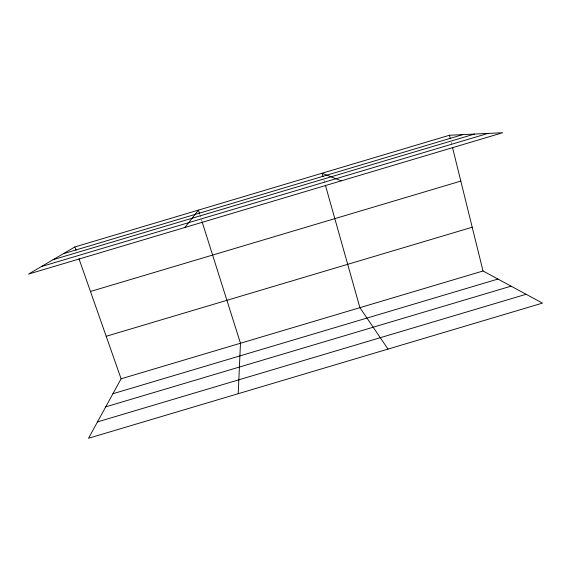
<?xml version="1.0" encoding="UTF-8"?>
<svg xmlns="http://www.w3.org/2000/svg" width="571" height="571" viewBox="0 0 571 571"><rect width="100%" height="100%" fill="white"/><g stroke="black" fill="none" stroke-linecap="round" stroke-linejoin="round"><path stroke-width="0.43" stroke-dasharray="2.85 2.14" d="M199.75 214.353L201.891 221.134M323.964 180.101L324.692 182.67M451.19 142.172L451.832 144.763"/><path stroke-width="0.86" d="M238.214 393.69L240.47 343.242L202.163 221.983M121.102 378.794L88.519 438.264L542.45 303.115L483.023 270.997L121.102 378.794L78.976 258.706M184.89 227.472L198.408 210.107L199.479 213.504M74.851 246.95L28.55 274.08L502.644 132.736L449.477 135.248L74.851 246.95L76.029 250.312M63.295 253.724L462.746 134.628M53.103 259.691L474.444 134.071M41.369 266.571L487.92 133.436M90.468 291.474L460.804 181.093M106.192 336.283L472.21 227.237M112.915 393.733L497.955 279.069M105.728 406.859L511.066 286.157M97.484 421.905L526.105 294.279M341.337 180.829L322.037 173.249L323 176.675M388.009 349.095L359.908 307.669L325.413 185.24M449.477 135.248L450.333 138.71M452.475 147.361L483.023 270.997"/></g></svg>
